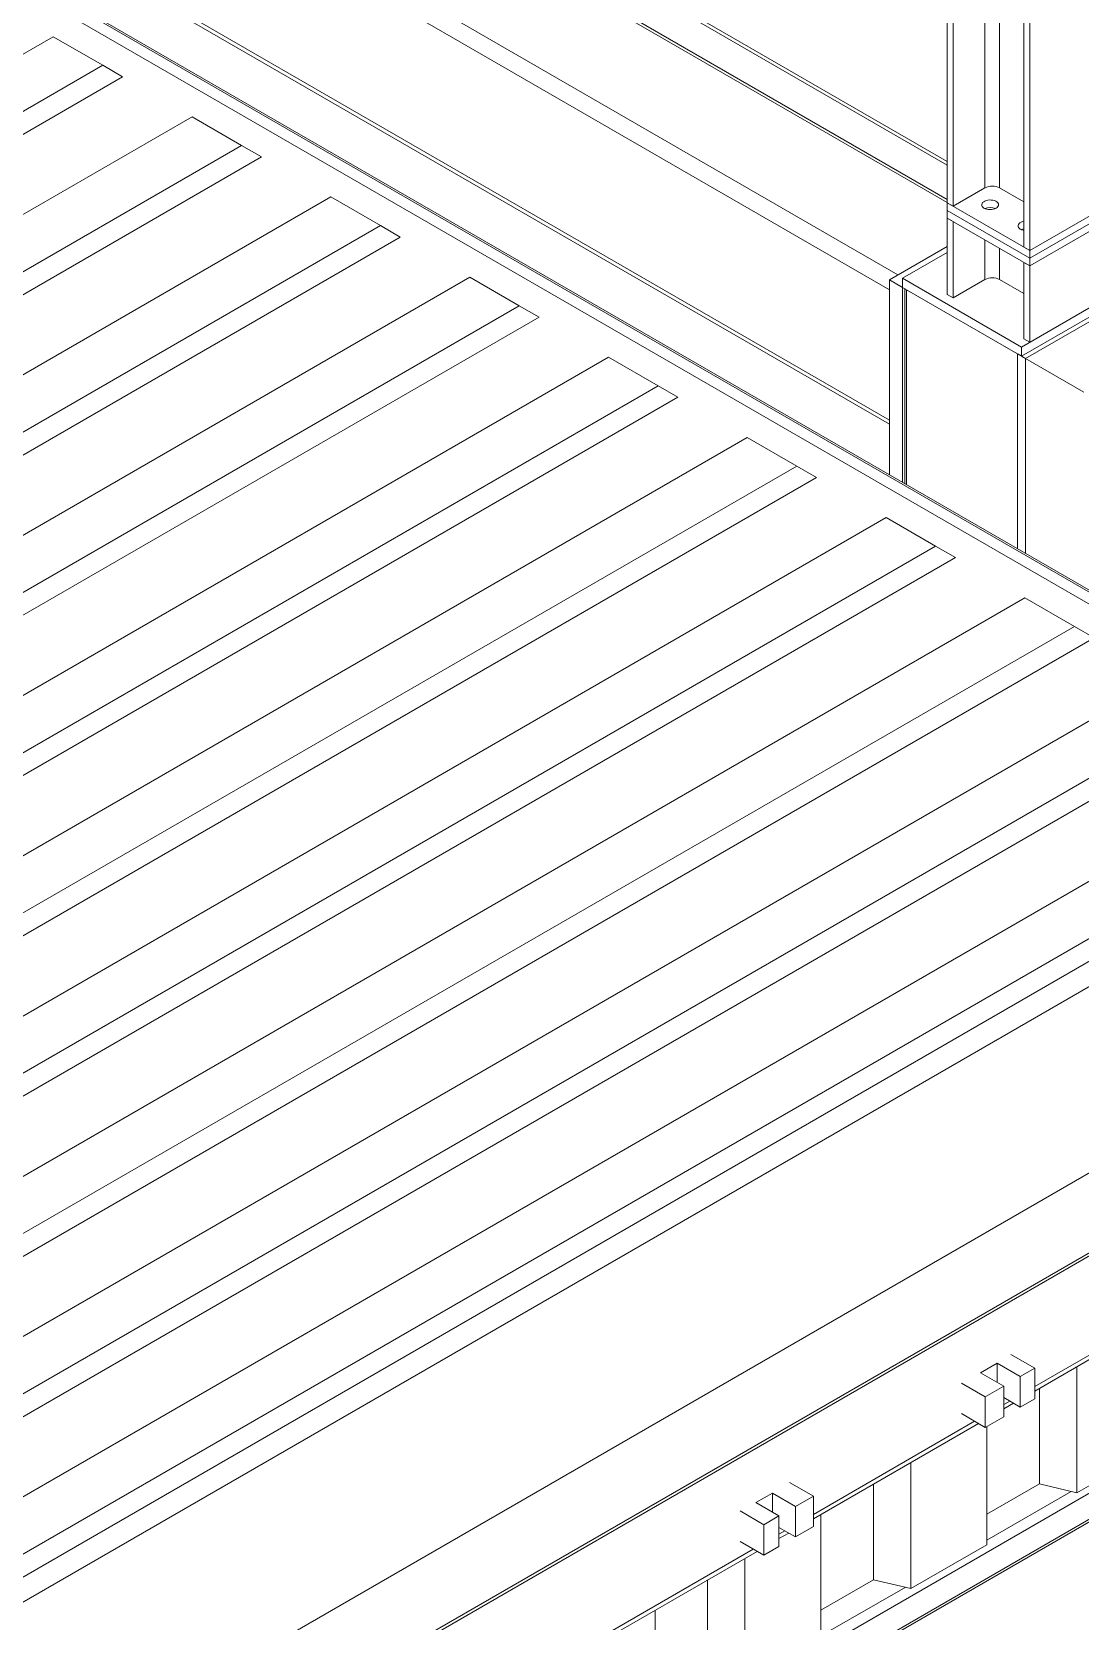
# Model space of a CAD drawing. Header units: millimetres. Extents: x 26816 to 90584, y 11074 to 56542.
# Drawn here: x 46923 to 48045, y 36233 to 37933 of the extents above; entities that cross this region are included whole.
import ezdxf

# ---------------------------------------------------------------- set-up
doc = ezdxf.new("R2010")
doc.units = ezdxf.units.MM
for name, color, linetype in [('MAU_CAM', 30, 'Continuous'), ('MAU_DO', 1, 'Continuous'), ('MAU_XANH', 5, 'Continuous')]:
    doc.layers.add(name, color=color, linetype=linetype)

msp = doc.modelspace()

# ---------------------------------------------------------------- linework, layer by layer
at = {"layer": 'MAU_CAM', "linetype": 'Continuous', "lineweight": 0}
for p, q in [((46749.4, 38455.8), (47902.3, 37790.3)), ((46751.4, 38458.6), (47902.3, 37794.2)), ((46723.9, 38433.8), (47902.3, 37753.5)), ((46723.9, 38430.5), (47902.3, 37750.2)), ((46641.8, 38370.1), (47849.6, 37672.9)), ((46632.7, 38354.2), (47840.4, 37657)), ((46632.7, 38214.7), (47840.4, 37517.5)), ((46635.3, 38208.8), (47840.4, 37513.1)), ((48241.3, 37730.8), (47986.1, 37583.5)), ((47902.3, 37703.3), (47840.4, 37667.6)), ((47902.3, 37703.3), (47849.6, 37672.9)), ((47902.3, 37696.8), (47854.5, 37669.2)), ((47854.5, 37659.4), (47840.4, 37667.6)), ((47840.4, 37667.6), (47840.4, 37459.1)), ((47840.4, 37657), (47840.4, 37517.5)), ((47854.5, 37669.2), (47981.8, 37595.7)), ((47854.5, 37669.2), (47854.5, 37659.4)), ((47854.5, 37659.4), (47854.5, 37450.9)), ((47854.5, 37659.4), (47981.8, 37585.9)), ((47857, 37658), (47857, 37449.5)), ((47857, 37658), (47857, 37658)), ((47858.8, 37657), (47977.6, 37588.4)), ((47858.8, 37657), (47858.8, 37448.5)), ((47981.8, 37595.7), (48109.1, 37669.2)), ((47981.8, 37585.9), (48109.1, 37659.4)), ((47977.6, 37588.4), (47977.6, 37379.9)), ((47981.8, 37595.7), (47981.8, 37585.9)), ((47986.1, 37583.5), (48048.3, 37547.5)), ((47986.1, 37583.5), (47986.1, 37375))]:
    msp.add_line(p, q, dxfattribs=at)
at = {"layer": 'MAU_CAM', "linetype": 'Continuous', "lineweight": 0, "flags": 128}
msp.add_lwpolyline([(47986.1, 37583.5), (47985.3, 37583.9), (47984.3, 37584.5), (47983.4, 37585), (47982.3, 37585.6), (47981.3, 37586.2), (47980.3, 37586.8), (47979.3, 37587.4), (47978.4, 37587.9), (47977.6, 37588.4)], dxfattribs=at)
at = {"layer": 'MAU_CAM', "linetype": 'Continuous', "lineweight": 0}
for centre, start_param, end_param in [((47863, 37654.5), 2.356235, 3.141633), ((47863, 37654.5), 2.356235, 3.141552), ((47981.8, 37585.9), 0.785439, 2.356235)]:
    msp.add_ellipse(centre, major_axis=(6, -3.46), ratio=0.00007, start_param=start_param, end_param=end_param, dxfattribs=at)
at = {"layer": 'MAU_DO', "linetype": 'Continuous', "lineweight": 0}
for p, q in [((44563, 39349.1), (48567.3, 37037.4)), ((48569.1, 37038.4), (44566, 39349.4)), ((48408.6, 37115.9), (44721, 39244.7)), ((46945.9, 37927.6), (45340.8, 37001)), ((46998.9, 37897), (46945.9, 37927.6)), ((45393.8, 36970.4), (46998.9, 37897)), ((47020.1, 37884.8), (46998.9, 37897)), ((47020.1, 37884.8), (45393.8, 36945.9)), ((47094.4, 37841.9), (45489.3, 36915.3)), ((47147.4, 37811.3), (47094.4, 37841.9)), ((45542.3, 36884.7), (47147.4, 37811.3)), ((47168.6, 37799), (47147.4, 37811.3)), ((47168.6, 37799), (45542.3, 36860.2)), ((47242.9, 37756.2), (45637.8, 36829.6)), ((47295.9, 37725.6), (47242.9, 37756.2)), ((45690.8, 36798.9), (47295.9, 37725.6)), ((47317.1, 37713.3), (47295.9, 37725.6)), ((47317.1, 37713.3), (45690.8, 36774.4)), ((47391.4, 37670.5), (45786.2, 36743.8)), ((47444.4, 37639.8), (47391.4, 37670.5)), ((45839.3, 36713.2), (47444.4, 37639.8)), ((47465.6, 37627.6), (47444.4, 37639.8)), ((47465.6, 37627.6), (45839.3, 36688.7)), ((47539.9, 37584.7), (45934.7, 36658.1)), ((47592.9, 37554.1), (47539.9, 37584.7)), ((45987.8, 36627.5), (47592.9, 37554.1)), ((47614.1, 37541.9), (47592.9, 37554.1)), ((47614.1, 37541.9), (45987.8, 36603)), ((47688.4, 37499), (46083.2, 36572.4)), ((47741.4, 37468.4), (47688.4, 37499)), ((46136.3, 36541.8), (47741.4, 37468.4)), ((47762.6, 37456.1), (47741.4, 37468.4)), ((47762.6, 37456.1), (46136.3, 36517.3)), ((47836.9, 37413.3), (46231.7, 36486.7)), ((47889.9, 37382.7), (47836.9, 37413.3)), ((46284.8, 36456), (47889.9, 37382.7)), ((47911.1, 37370.4), (47889.9, 37382.7)), ((47911.1, 37370.4), (46284.8, 36431.6)), ((47985.3, 37327.6), (46380.2, 36400.9)), ((48038.4, 37296.9), (47985.3, 37327.6)), ((46433.2, 36370.3), (48038.4, 37296.9)), ((48059.6, 37284.7), (46433.2, 36345.8)), ((48059.6, 37284.7), (48038.4, 37296.9)), ((48133.8, 37241.8), (46528.7, 36315.2)), ((46581.7, 36284.6), (48186.9, 37211.2)), ((48208.1, 37199), (46581.7, 36260.1)), ((48282.3, 37156.1), (46677.2, 36229.5)), ((46730.2, 36198.9), (48335.4, 37125.5)), ((48356.6, 37113.3), (46730.2, 36174.4)), ((46752.2, 36160.2), (48384.2, 37102.3)), ((47014, 36111.9), (48507.4, 36974)), ((47088, 36069.2), (48581.4, 36931.3)), ((47090.9, 36067.5), (48581.4, 36928)), ((47123.4, 35832.3), (48512.1, 36634.1)), ((47996, 36483.9), (48264, 36638.6)), ((47996, 36479.1), (48268.1, 36636.2)), ((47147.4, 35818.5), (48488.1, 36592.4)), ((47149.8, 35817.1), (48482.4, 36586.4)), ((47996, 36503.5), (47970.5, 36518.2)), ((47955.7, 36508.8), (47938, 36498.6)), ((47938, 36498.6), (47962.7, 36484.3)), ((47955.7, 36508.8), (47980.4, 36494.5)), ((47955.7, 36488.4), (47955.7, 36508.8)), ((47996, 36503.5), (47980.4, 36494.5)), ((47996, 36470.8), (47996, 36503.5)), ((48040.9, 36505.1), (48040.9, 36370.2)), ((47942.9, 36472.9), (47917.5, 36487.6)), ((47962.7, 36484.3), (47942.9, 36472.9)), ((47962.7, 36484.3), (47962.7, 36451.6)), ((47980.4, 36461.8), (47980.4, 36494.5)), ((48000.9, 36482), (48000.9, 36379.8)), ((47942.9, 36472.9), (47942.9, 36440.2)), ((47962.7, 36472), (47980.4, 36461.8)), ((47962.7, 36464.7), (47969.1, 36468.4)), ((47962.7, 36459.9), (47973.2, 36466)), ((47980.4, 36461.8), (47996, 36470.8)), ((47942.9, 36440.2), (47917.5, 36454.9)), ((47942.9, 36440.2), (47962.7, 36451.6)), ((47759.1, 36347.1), (47931.6, 36446.7)), ((47759.1, 36342.4), (47935.7, 36444.4)), ((47944.7, 36441.2), (47944.7, 36314.6)), ((48122.2, 36417.1), (48040.9, 36370.2)), ((47863.4, 36402.6), (47863.4, 36267.7)), ((47759.1, 36366.7), (47733.6, 36381.4)), ((47823.4, 36379.5), (47823.4, 36277.3)), ((48000.9, 36379.8), (47944.7, 36347.3)), ((48040.9, 36370.2), (48000.9, 36379.8)), ((47715.2, 36370), (47697.6, 36359.8)), ((47715.2, 36370), (47740, 36355.7)), ((47715.2, 36349.6), (47715.2, 36370)), ((47759.1, 36366.7), (47740, 36355.7)), ((47759.1, 36334.1), (47759.1, 36366.7)), ((47944.7, 36319.5), (48034.9, 36371.6)), ((47706, 36336.1), (47680.6, 36350.8)), ((47697.6, 36359.8), (47722.3, 36345.5)), ((47722.3, 36345.5), (47706, 36336.1)), ((47722.3, 36345.5), (47722.3, 36312.8)), ((47740, 36323), (47740, 36355.7)), ((47767.2, 36347.1), (47767.2, 36212.2)), ((47706, 36336.1), (47706, 36303.4)), ((47722.3, 36333.2), (47740, 36323)), ((47722.3, 36325.9), (47728.7, 36329.6)), ((47740, 36323), (47759.1, 36334.1)), ((47706, 36303.4), (47680.6, 36318.1)), ((47706, 36303.4), (47722.3, 36312.8)), ((47722.3, 36321.2), (47732.8, 36327.2)), ((47944.7, 36314.6), (47863.4, 36267.7)), ((47426.7, 36155.3), (47694.7, 36310)), ((47426.7, 36150.5), (47698.8, 36307.6)), ((47685.9, 36300.1), (47685.9, 36165.2)), ((47645.9, 36277.1), (47645.9, 36174.8)), ((47823.4, 36277.3), (47767.2, 36244.8)), ((47863.4, 36267.7), (47823.4, 36277.3)), ((47767.2, 36217.1), (47857.4, 36269.1)), ((47589.7, 36244.6), (47589.7, 36109.7))]:
    msp.add_line(p, q, dxfattribs=at)
at = {"layer": 'MAU_XANH', "linetype": 'Continuous', "lineweight": 0}
for p, q in [((47902.3, 37749.8), (47902.3, 38302.7)), ((47908.6, 37746.2), (47908.6, 38299.1)), ((47942.7, 37765.9), (47942.7, 38279.4)), ((47958.3, 37765.9), (47958.3, 38270.4)), ((47984.3, 37702.5), (47984.3, 38255.4)), ((47990.7, 37698.8), (47990.7, 38251.7)), ((47942.7, 37765.9), (47908.6, 37746.2)), ((47984.3, 37750.9), (47958.3, 37765.9)), ((47908.6, 37746.2), (47902.3, 37749.8)), ((47990.7, 37698.8), (47902.3, 37749.8)), ((47902.3, 37741.7), (47902.3, 37749.8)), ((47990.7, 37690.6), (47902.3, 37741.7)), ((47902.3, 37741.7), (47902.3, 37733.5)), ((48079, 37749.8), (47990.7, 37698.8)), ((48079, 37741.7), (47990.7, 37690.6)), ((47990.7, 37682.5), (47902.3, 37733.5)), ((47908.6, 37729.8), (47902.3, 37733.5)), ((47902.3, 37651.9), (47902.3, 37733.5)), ((47908.6, 37648.2), (47908.6, 37729.8)), ((48079, 37733.5), (47990.7, 37682.5)), ((47942.7, 37667.9), (47942.7, 37710.1)), ((47958.3, 37667.9), (47958.3, 37701.2)), ((47990.7, 37698.8), (47984.3, 37702.5)), ((47990.7, 37690.6), (47990.7, 37698.8)), ((47990.7, 37690.6), (47990.7, 37682.5)), ((47990.7, 37682.5), (47984.3, 37686.2)), ((47984.3, 37604.5), (47984.3, 37686.2)), ((47990.7, 37600.8), (47990.7, 37682.5)), ((47942.7, 37667.9), (47908.6, 37648.2)), ((47984.3, 37652.9), (47958.3, 37667.9)), ((47908.6, 37648.2), (47902.3, 37651.9)), ((48079, 37651.9), (47990.7, 37600.8)), ((47990.7, 37600.8), (47984.3, 37604.5))]:
    msp.add_line(p, q, dxfattribs=at)
at = {"layer": 'MAU_XANH', "linetype": 'Continuous', "lineweight": 0, "flags": 128}
for points in [[(47954.6, 37744.1), (47953.2, 37743.5), (47951.6, 37743), (47949.8, 37742.7), (47948, 37742.6), (47946.2, 37742.7), (47944.5, 37743.1), (47942.9, 37743.6), (47941.5, 37744.3), (47940.5, 37745.2), (47939.7, 37746.1), (47939.3, 37747.1), (47939.3, 37748.2), (47939.6, 37749.2), (47940.2, 37750.2), (47941.3, 37751.1), (47942.5, 37751.8), (47944.1, 37752.4), (47945.7, 37752.8), (47947.5, 37753), (47949.4, 37752.9), (47951.1, 37752.7), (47952.8, 37752.3), (47954.3, 37751.7), (47955.5, 37750.9), (47956.4, 37750), (47957, 37749), (47957.2, 37747.9), (47957.1, 37746.9), (47956.6, 37745.9), (47955.7, 37744.9), (47954.6, 37744.1)], [(47984.3, 37720.4), (47983.4, 37720.6), (47981.8, 37721.2), (47980.4, 37721.9), (47979.4, 37722.7), (47978.6, 37723.7), (47978.2, 37724.7), (47978.1, 37725.7), (47978.5, 37726.8), (47979.1, 37727.8), (47980.1, 37728.6), (47981.4, 37729.4), (47982.9, 37729.9), (47984.3, 37730.3)], [(47981.6, 37721.3), (47982.9, 37721.8), (47984.3, 37722.1)], [(47981.6, 37721.3), (47982.9, 37721.8), (47984.3, 37722.1)]]:
    msp.add_lwpolyline(points, dxfattribs=at)
at = {"layer": 'MAU_XANH', "linetype": 'Continuous', "lineweight": 0}
for centre, radius, start, end in [((47950.5, 37750.8), 16.9, 62.6097, 117.3903), ((47948.2, 37730.7), 14.2, 66.9046, 112.6941), ((47948.2, 37730.7), 14.2, 66.8902, 113.1098), ((47950.5, 37652.9), 16.9, 62.6097, 117.3903)]:
    msp.add_arc(centre, radius, start, end, dxfattribs=at)

doc.saveas('drawing.dxf')
